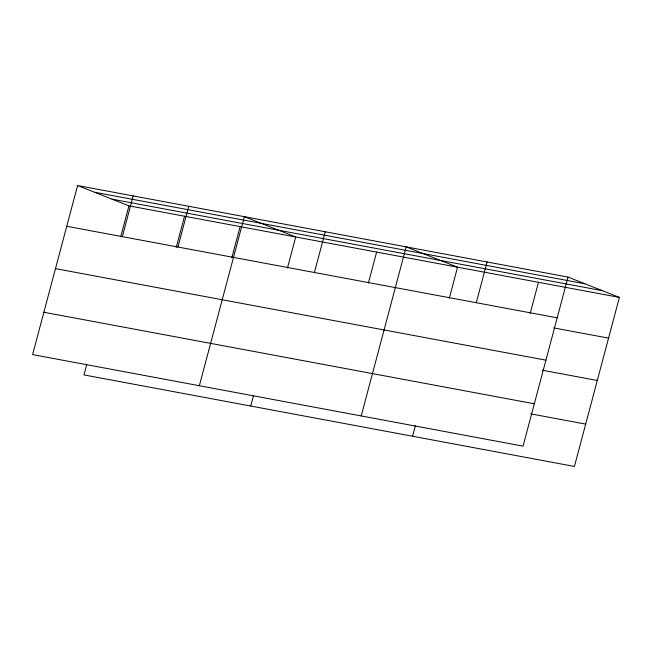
<?xml version="1.0" encoding="UTF-8"?>
<svg xmlns="http://www.w3.org/2000/svg" width="652" height="652" viewBox="0 0 652 652"><rect width="100%" height="100%" fill="white"/><g stroke="black" fill="none" stroke-linecap="round" stroke-linejoin="round"><path stroke-width="0.98" d="M77.588 185.543L32.6 354.598L523.051 446.147L568.031 277.084L77.588 185.543L128.949 205.853L619.4 297.402L574.412 466.457L83.969 374.916L86.789 364.329M120.693 236.888L128.949 205.853M122.331 236.652L133.171 195.918M176.276 247.263L184.54 216.228M177.915 247.026L188.754 206.293M231.859 257.638L240.123 226.603M199.349 385.731L244.337 216.668L295.706 236.978L287.45 268.013M250.718 406.041L253.538 395.454M314.419 272.503L325.258 231.77M368.372 283.123L376.628 252.079M361.2 415.935L406.18 246.872L457.549 267.19L449.293 298.225M412.569 436.253L415.389 425.666M476.27 302.715L487.109 261.982M530.215 313.327L538.479 282.292M94.532 192.242L584.983 283.791M111.997 199.153L602.448 290.694M66.749 226.277L557.191 317.817M553.613 327.875L608.561 338.135M55.477 268.624L545.928 360.165M542.342 370.222L597.297 380.483M43.871 312.251L534.314 403.8M530.736 413.857L585.683 424.11M568.031 277.084L619.4 297.402"/></g></svg>
